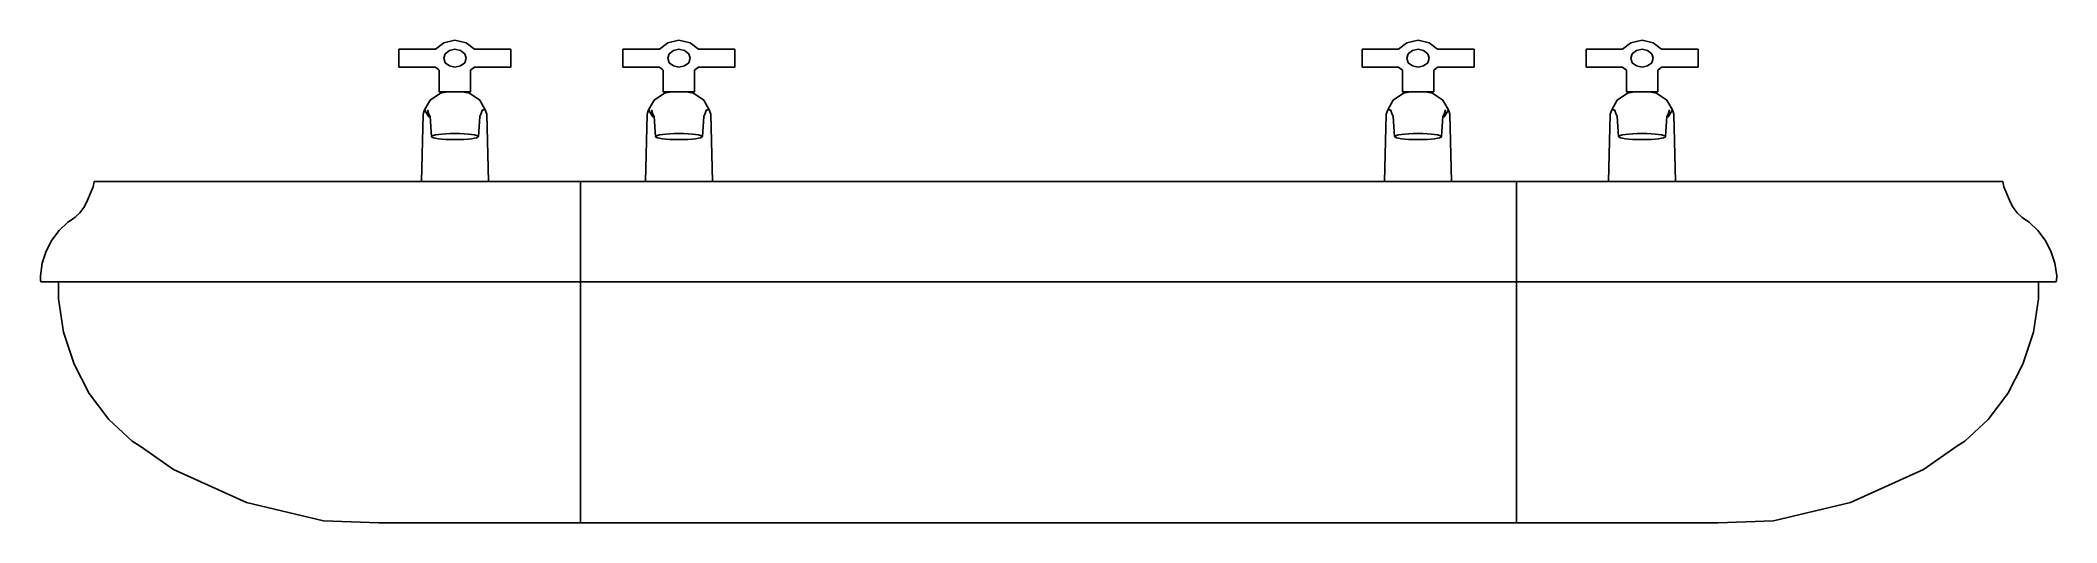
# Model space of a CAD drawing. Header units: millimetres. Extents: x -450 to 450, y 0 to 215.
import ezdxf

# ---------------------------------------------------------------- set-up
doc = ezdxf.new("R2010")
doc.units = ezdxf.units.MM
doc.layers.add('ceco.net 361', color=7, linetype='Continuous')

msp = doc.modelspace()

# ---------------------------------------------------------------- linework, layer by layer
at = {"layer": 'ceco.net 361', "linetype": 'Continuous'}
for p, q in [((-289.95, 211.41), (-289.95, 210.87)), ((-289.95, 211.41), (-273.61, 211.41)), ((-289.95, 210.87), (-289.95, 209.41)), ((-289.95, 209.41), (-289.95, 207.41)), ((-289.95, 207.41), (-289.95, 205.41)), ((-269.95, 214.34), (-273.61, 211.41)), ((-264.95, 215.41), (-269.95, 214.34)), ((-269.95, 207.41), (-269.28, 209.41)), ((-269.28, 205.41), (-269.95, 207.41)), ((-269.28, 209.41), (-267.45, 210.87)), ((-267.45, 210.87), (-264.95, 211.41)), ((-264.95, 215.41), (-259.95, 214.34)), ((-264.95, 211.41), (-262.45, 210.87)), ((-262.45, 210.87), (-260.62, 209.41)), ((-260.62, 209.41), (-259.95, 207.41)), ((-259.95, 207.41), (-260.62, 205.41)), ((-259.95, 214.34), (-256.29, 211.41)), ((-256.29, 211.41), (-239.95, 211.41)), ((-239.95, 211.41), (-239.95, 210.87)), ((-239.95, 210.87), (-239.95, 209.41)), ((-239.95, 209.41), (-239.95, 207.41)), ((-239.95, 207.41), (-239.95, 205.41)), ((-189.95, 211.4), (-189.95, 210.86)), ((-189.95, 211.4), (-173.61, 211.4)), ((-189.95, 210.86), (-189.95, 209.4)), ((-189.95, 209.4), (-189.95, 207.4)), ((-189.95, 207.4), (-189.95, 205.4)), ((-169.95, 214.33), (-173.61, 211.4)), ((-164.95, 215.4), (-169.95, 214.33)), ((-169.95, 207.4), (-169.28, 209.4)), ((-169.28, 205.4), (-169.95, 207.4)), ((-169.28, 209.4), (-167.45, 210.86)), ((-167.45, 210.86), (-164.95, 211.4)), ((-164.95, 215.4), (-159.95, 214.33)), ((-164.95, 211.4), (-162.45, 210.86)), ((-162.45, 210.86), (-160.62, 209.4)), ((-160.62, 209.4), (-159.95, 207.4)), ((-159.95, 207.4), (-160.62, 205.4)), ((-159.95, 214.33), (-156.29, 211.4)), ((-156.29, 211.4), (-139.95, 211.4)), ((-139.95, 211.4), (-139.95, 210.86)), ((-139.95, 210.86), (-139.95, 209.4)), ((-139.95, 209.4), (-139.95, 207.4)), ((-139.95, 207.4), (-139.95, 205.4)), ((139.95, 211.4), (139.95, 210.86)), ((156.29, 211.4), (139.95, 211.4)), ((139.95, 210.86), (139.95, 209.4)), ((139.95, 209.4), (139.95, 207.4)), ((139.95, 207.4), (139.95, 205.4)), ((159.95, 214.33), (156.29, 211.4)), ((164.95, 215.4), (159.95, 214.33)), ((160.62, 209.4), (159.95, 207.4)), ((159.95, 207.4), (160.62, 205.4)), ((162.45, 210.86), (160.62, 209.4)), ((164.95, 211.4), (162.45, 210.86)), ((164.95, 215.4), (169.95, 214.33)), ((167.45, 210.86), (164.95, 211.4)), ((169.28, 209.4), (167.45, 210.86)), ((169.95, 207.4), (169.28, 209.4)), ((169.28, 205.4), (169.95, 207.4)), ((169.95, 214.33), (173.61, 211.4)), ((189.95, 211.4), (173.61, 211.4)), ((189.95, 211.4), (189.95, 210.86)), ((189.95, 210.86), (189.95, 209.4)), ((189.95, 209.4), (189.95, 207.4)), ((189.95, 207.4), (189.95, 205.4)), ((239.95, 211.41), (239.95, 210.87)), ((256.29, 211.41), (239.95, 211.41)), ((239.95, 210.87), (239.95, 209.41)), ((239.95, 209.41), (239.95, 207.41)), ((239.95, 207.41), (239.95, 205.41)), ((259.95, 214.34), (256.29, 211.41)), ((264.95, 215.41), (259.95, 214.34)), ((260.62, 209.41), (259.95, 207.41)), ((259.95, 207.41), (260.62, 205.41)), ((262.45, 210.87), (260.62, 209.41)), ((264.95, 211.41), (262.45, 210.87)), ((264.95, 215.41), (269.95, 214.34)), ((267.45, 210.87), (264.95, 211.41)), ((269.28, 209.41), (267.45, 210.87)), ((269.95, 207.41), (269.28, 209.41)), ((269.28, 205.41), (269.95, 207.41)), ((269.95, 214.34), (273.61, 211.41)), ((289.95, 211.41), (273.61, 211.41)), ((289.95, 211.41), (289.95, 210.87)), ((289.95, 210.87), (289.95, 209.41)), ((289.95, 209.41), (289.95, 207.41)), ((289.95, 207.41), (289.95, 205.41)), ((-289.95, 205.41), (-289.95, 203.94)), ((-289.95, 203.94), (-289.95, 203.41)), ((-289.95, 203.41), (-273.61, 203.41)), ((-273.61, 203.41), (-271.95, 202.08)), ((-271.95, 192.41), (-271.95, 202.08)), ((-267.45, 203.94), (-269.28, 205.41)), ((-264.95, 203.41), (-267.45, 203.94)), ((-262.45, 203.94), (-264.95, 203.41)), ((-260.62, 205.41), (-262.45, 203.94)), ((-256.29, 203.41), (-257.95, 202.08)), ((-257.95, 192.41), (-257.95, 202.08)), ((-256.29, 203.41), (-239.95, 203.41)), ((-239.95, 205.41), (-239.95, 203.94)), ((-239.95, 203.94), (-239.95, 203.41)), ((-189.95, 205.4), (-189.95, 203.94)), ((-189.95, 203.94), (-189.95, 203.4)), ((-189.95, 203.4), (-173.61, 203.4)), ((-173.61, 203.4), (-171.95, 202.07)), ((-171.95, 192.4), (-171.95, 202.07)), ((-167.45, 203.94), (-169.28, 205.4)), ((-164.95, 203.4), (-167.45, 203.94)), ((-162.45, 203.94), (-164.95, 203.4)), ((-160.62, 205.4), (-162.45, 203.94)), ((-156.29, 203.4), (-157.95, 202.07)), ((-157.95, 192.4), (-157.95, 202.07)), ((-156.29, 203.4), (-139.95, 203.4)), ((-139.95, 205.4), (-139.95, 203.94)), ((-139.95, 203.94), (-139.95, 203.4)), ((139.95, 205.4), (139.95, 203.94)), ((139.95, 203.94), (139.95, 203.4)), ((156.29, 203.4), (139.95, 203.4)), ((156.29, 203.4), (157.95, 202.07)), ((157.95, 192.4), (157.95, 202.07)), ((160.62, 205.4), (162.45, 203.94)), ((162.45, 203.94), (164.95, 203.4)), ((164.95, 203.4), (167.45, 203.94)), ((167.45, 203.94), (169.28, 205.4)), ((173.61, 203.4), (171.95, 202.07)), ((171.95, 192.4), (171.95, 202.07)), ((189.95, 203.4), (173.61, 203.4)), ((189.95, 205.4), (189.95, 203.94)), ((189.95, 203.94), (189.95, 203.4)), ((239.95, 205.41), (239.95, 203.94)), ((239.95, 203.94), (239.95, 203.41)), ((256.29, 203.41), (239.95, 203.41)), ((256.29, 203.41), (257.95, 202.08)), ((257.95, 192.41), (257.95, 202.08)), ((260.62, 205.41), (262.45, 203.94)), ((262.45, 203.94), (264.95, 203.41)), ((264.95, 203.41), (267.45, 203.94)), ((267.45, 203.94), (269.28, 205.41)), ((273.61, 203.41), (271.95, 202.08)), ((271.95, 192.41), (271.95, 202.08)), ((289.95, 203.41), (273.61, 203.41)), ((289.95, 205.41), (289.95, 203.94)), ((289.95, 203.94), (289.95, 203.41)), ((-271.38, 191.83), (-276.09, 188.69)), ((-271.95, 192.41), (-271.01, 192.41)), ((-268.16, 192.41), (-271.38, 191.83)), ((-271.01, 192.41), (-268.45, 192.41)), ((-268.45, 192.41), (-267.87, 192.41)), ((-262.03, 192.41), (-261.45, 192.41)), ((-258.52, 191.83), (-261.74, 192.41)), ((-261.45, 192.41), (-258.89, 192.41)), ((-258.89, 192.41), (-257.95, 192.41)), ((-253.81, 188.69), (-258.52, 191.83)), ((-171.38, 191.83), (-176.09, 188.69)), ((-171.95, 192.4), (-171.01, 192.4)), ((-168.16, 192.4), (-171.38, 191.83)), ((-171.01, 192.4), (-168.45, 192.4)), ((-168.45, 192.4), (-167.87, 192.4)), ((-162.03, 192.4), (-161.45, 192.4)), ((-158.52, 191.83), (-161.74, 192.4)), ((-161.45, 192.4), (-158.89, 192.4)), ((-158.89, 192.4), (-157.95, 192.4)), ((-153.81, 188.69), (-158.52, 191.83)), ((153.81, 188.69), (158.52, 191.83)), ((158.89, 192.4), (157.95, 192.4)), ((158.52, 191.83), (161.74, 192.4)), ((161.45, 192.4), (158.89, 192.4)), ((162.03, 192.4), (161.45, 192.4)), ((168.45, 192.4), (167.87, 192.4)), ((168.16, 192.4), (171.38, 191.83)), ((171.01, 192.4), (168.45, 192.4)), ((171.95, 192.4), (171.01, 192.4)), ((171.38, 191.83), (176.09, 188.69)), ((253.81, 188.69), (258.52, 191.83)), ((258.89, 192.41), (257.95, 192.41)), ((258.52, 191.83), (261.74, 192.41)), ((261.45, 192.41), (258.89, 192.41)), ((262.03, 192.41), (261.45, 192.41)), ((268.45, 192.41), (267.87, 192.41)), ((268.16, 192.41), (271.38, 191.83)), ((271.01, 192.41), (268.45, 192.41)), ((271.95, 192.41), (271.01, 192.41)), ((271.38, 191.83), (276.09, 188.69)), ((-279.95, 152.41), (-279.2, 182.41)), ((-279.2, 182.41), (-278.49, 184.41)), ((-276.67, 187.6), (-278.49, 184.41)), ((-278.49, 184.41), (-276.67, 181.22)), ((-277.17, 184.41), (-276.56, 182.41)), ((-276.67, 187.6), (-276.09, 188.69)), ((-276.67, 181.22), (-276.47, 181.12)), ((-276.56, 182.41), (-275.97, 181.38)), ((-276.56, 182.41), (-275.98, 181.41)), ((-275.98, 181.41), (-275.42, 172.41)), ((-253.92, 181.41), (-254.47, 172.41)), ((-253.34, 182.41), (-253.92, 181.41)), ((-251.41, 184.41), (-253.81, 188.69)), ((-252.73, 184.41), (-253.34, 182.41)), ((-252.09, 184.41), (-252.73, 184.41)), ((-251.41, 184.41), (-252.09, 184.41)), ((-250.7, 182.41), (-251.41, 184.41)), ((-249.95, 152.41), (-250.7, 182.41)), ((-179.95, 152.4), (-179.2, 182.4)), ((-179.2, 182.4), (-178.49, 184.4)), ((-176.67, 187.59), (-178.49, 184.4)), ((-178.49, 184.4), (-176.67, 181.21)), ((-177.17, 184.4), (-176.56, 182.4)), ((-176.67, 187.59), (-176.09, 188.69)), ((-176.67, 181.21), (-176.47, 181.11)), ((-176.56, 182.4), (-175.97, 181.38)), ((-176.56, 182.4), (-175.98, 181.4)), ((-175.98, 181.4), (-175.42, 172.4)), ((-153.92, 181.4), (-154.47, 172.4)), ((-153.34, 182.4), (-153.92, 181.4)), ((-151.41, 184.4), (-153.81, 188.69)), ((-152.73, 184.4), (-153.34, 182.4)), ((-152.09, 184.4), (-152.73, 184.4)), ((-151.41, 184.4), (-152.09, 184.4)), ((-150.7, 182.4), (-151.41, 184.4)), ((-149.95, 152.4), (-150.7, 182.4)), ((149.95, 152.4), (150.7, 182.4)), ((150.7, 182.4), (151.41, 184.4)), ((151.41, 184.4), (153.81, 188.69)), ((151.41, 184.4), (152.09, 184.4)), ((152.09, 184.4), (152.73, 184.4)), ((152.73, 184.4), (153.34, 182.4)), ((153.34, 182.4), (153.92, 181.4)), ((153.92, 181.4), (154.47, 172.4)), ((175.98, 181.4), (175.42, 172.4)), ((176.56, 182.4), (175.97, 181.38)), ((176.56, 182.4), (175.98, 181.4)), ((176.67, 187.59), (176.09, 188.69)), ((176.67, 181.21), (176.47, 181.11)), ((177.17, 184.4), (176.56, 182.4)), ((176.67, 187.59), (178.49, 184.4)), ((178.49, 184.4), (176.67, 181.21)), ((179.2, 182.4), (178.49, 184.4)), ((179.95, 152.4), (179.2, 182.4)), ((249.95, 152.41), (250.7, 182.41)), ((250.7, 182.41), (251.41, 184.41)), ((251.41, 184.41), (253.81, 188.69)), ((251.41, 184.41), (252.09, 184.41)), ((252.09, 184.41), (252.73, 184.41)), ((252.73, 184.41), (253.34, 182.41)), ((253.34, 182.41), (253.92, 181.41)), ((253.92, 181.41), (254.47, 172.41)), ((275.98, 181.41), (275.42, 172.41)), ((276.56, 182.41), (275.97, 181.38)), ((276.56, 182.41), (275.98, 181.41)), ((276.67, 187.6), (276.09, 188.69)), ((276.67, 181.22), (276.47, 181.12)), ((277.17, 184.41), (276.56, 182.41)), ((276.67, 187.6), (278.49, 184.41)), ((278.49, 184.41), (276.67, 181.22)), ((279.2, 182.41), (278.49, 184.41)), ((279.95, 152.41), (279.2, 182.41)), ((-426.39, 150.03), (-429.5, 142.96)), ((-425.94, 152.34), (-426.39, 150.03)), ((-425.88, 152.4), (-425.94, 152.34)), ((-425.88, 152.4), (-421.82, 152.4)), ((-421.82, 152.4), (-409.9, 152.4)), ((-409.9, 152.4), (-390.89, 152.4)), ((-390.89, 152.4), (-365.99, 152.4)), ((-365.99, 152.4), (-290.6, 152.4)), ((-290.6, 152.4), (-208.92, 152.4)), ((-208.92, 152.4), (208.92, 152.4)), ((-208.92, 152.31), (-208.92, 150.01)), ((-208.92, 150.01), (-208.92, 142.94)), ((290.6, 152.4), (208.92, 152.4)), ((208.92, 152.31), (208.92, 150.01)), ((208.92, 150.01), (208.92, 142.94)), ((290.6, 152.4), (365.99, 152.4)), ((365.99, 152.4), (390.89, 152.4)), ((365.99, 152.4), (365.99, 152.4)), ((390.89, 152.4), (409.9, 152.4)), ((409.9, 152.4), (421.82, 152.4)), ((421.82, 152.4), (425.88, 152.4)), ((425.94, 152.34), (425.88, 152.4)), ((426.39, 150.03), (425.94, 152.34)), ((429.5, 142.96), (426.39, 150.03)), ((-435.62, 135.6), (-437.82, 134.17)), ((-434.45, 136.37), (-435.62, 135.6)), ((-432.37, 138.34), (-434.45, 136.37)), ((-430.63, 140.68), (-432.37, 138.34)), ((-429.5, 142.96), (-430.63, 140.68)), ((-208.92, 142.94), (-208.92, 140.67)), ((-208.92, 140.67), (-208.92, 138.32)), ((-208.92, 138.32), (-208.92, 136.36)), ((-208.92, 136.36), (-208.92, 135.59)), ((-208.92, 135.59), (-208.92, 134.16)), ((208.92, 142.94), (208.92, 121.18)), ((430.63, 140.68), (429.5, 142.96)), ((432.37, 138.34), (430.63, 140.68)), ((434.45, 136.37), (432.37, 138.34)), ((435.62, 135.6), (434.45, 136.37)), ((437.82, 134.17), (435.62, 135.6)), ((-444.95, 126.13), (-447.47, 121.19)), ((-441.7, 130.5), (-444.95, 126.13)), ((-437.82, 134.17), (-441.7, 130.5)), ((-208.92, 134.16), (-208.92, 130.48)), ((-208.92, 130.48), (-208.92, 126.11)), ((-208.92, 126.11), (-208.92, 121.18)), ((441.7, 130.5), (437.82, 134.17)), ((444.95, 126.13), (441.7, 130.5)), ((447.47, 121.19), (444.95, 126.13)), ((-447.47, 121.19), (-449.19, 115.85)), ((-208.92, 121.18), (-208.92, 115.83)), ((208.92, 121.18), (208.92, 115.83)), ((449.19, 115.85), (447.47, 121.19)), ((-449.19, 115.85), (-450.04, 110.25)), ((-450.04, 110.25), (-450.03, 108.07)), ((-208.92, 115.83), (-208.92, 110.24)), ((-208.92, 110.24), (-208.92, 107.67)), ((208.92, 115.83), (208.92, 110.24)), ((208.92, 110.24), (208.92, 107.67)), ((450.05, 110.25), (449.19, 115.85)), ((450.03, 108.07), (450.05, 110.25)), ((-449.53, 107.58), (-445.16, 107.58)), ((-445.16, 107.58), (-430.98, 107.58)), ((-442, 107.58), (-442, 100.01)), ((-442, 100.01), (-439.64, 85.08)), ((-430.98, 107.58), (-408.35, 107.58)), ((-408.35, 107.58), (-378.73, 107.58)), ((-378.73, 107.58), (-297.22, 107.58)), ((-297.22, 107.58), (-208.92, 107.58)), ((-208.92, 107.67), (-208.92, 107.58)), ((-208.92, 107.58), (-208.92, 100)), ((-208.92, 107.58), (208.92, 107.58)), ((-208.92, 100), (-208.92, 85.07)), ((208.92, 107.67), (208.92, 107.58)), ((208.92, 107.58), (297.22, 107.58)), ((208.92, 107.58), (208.92, 100)), ((208.92, 100), (208.92, 85.07)), ((297.22, 107.58), (378.73, 107.58)), ((378.73, 107.58), (408.35, 107.58)), ((408.35, 107.58), (430.98, 107.58)), ((430.98, 107.58), (445.16, 107.58)), ((439.64, 85.08), (442, 100.01)), ((442, 100.01), (442, 107.58)), ((445.16, 107.58), (449.53, 107.58)), ((-439.64, 85.08), (-434.99, 70.83)), ((-208.92, 85.07), (-208.92, 70.82)), ((208.92, 85.07), (208.92, 70.82)), ((434.99, 70.83), (439.64, 85.08)), ((-434.99, 70.83), (-428.19, 57.7)), ((-208.92, 70.82), (-208.92, 57.7)), ((208.92, 70.82), (208.92, 57.7)), ((428.19, 57.7), (434.99, 70.83)), ((-428.19, 57.7), (-419.46, 46.09)), ((-208.92, 57.7), (-208.92, 46.08)), ((208.92, 57.7), (208.92, 46.08)), ((419.46, 46.09), (428.19, 57.7)), ((-419.46, 46.09), (-409.05, 36.34)), ((-208.92, 46.08), (-208.92, 36.34)), ((208.92, 46.08), (208.92, 36.34)), ((409.05, 36.34), (419.46, 46.09)), ((-409.05, 36.34), (-405.53, 34.14)), ((-208.92, 36.34), (-208.92, 34.14)), ((208.92, 36.34), (208.92, 34.14)), ((405.53, 34.14), (409.05, 36.34)), ((-405.53, 34.14), (-390.64, 23.74)), ((-208.92, 34.14), (-208.92, 23.74)), ((208.92, 34.14), (208.92, 23.74)), ((390.64, 23.74), (405.53, 34.14)), ((-390.64, 23.74), (-358.05, 9.02)), ((-208.92, 23.74), (-208.92, 9.02)), ((208.92, 23.74), (208.92, 9.02)), ((358.05, 9.02), (390.64, 23.74)), ((-358.05, 9.02), (-323.67, 0.84)), ((-208.92, 9.02), (-208.92, 0.84)), ((208.92, 9.02), (208.92, 0.84)), ((323.67, 0.84), (358.05, 9.02)), ((-323.67, 0.84), (-298.95, 0)), ((-298.95, 0), (-298.92, 0)), ((-298.92, 0), (-255.72, 0)), ((-255.72, 0), (-208.92, 0)), ((-208.92, 0.84), (-208.92, 0)), ((-208.92, 0), (208.92, 0)), ((208.92, 0.84), (208.92, 0)), ((208.92, 0), (255.72, 0)), ((255.72, 0), (298.92, 0)), ((298.92, 0), (298.95, 0)), ((298.95, 0), (323.67, 0.84))]:
    msp.add_line(p, q, dxfattribs=at)
at = {"layer": 'ceco.net 361'}
for p, q in [((-271.95, 192.41), (-257.95, 192.41)), ((-171.95, 192.4), (-157.95, 192.4)), ((171.95, 192.4), (157.95, 192.4)), ((271.95, 192.41), (257.95, 192.41))]:
    msp.add_line(p, q, dxfattribs=at)
at = {"layer": 'ceco.net 361', "linetype": 'Continuous'}
for centre, start, end in [((-449.53, 108.08), 180.29406, 270), ((449.53, 108.08), 270, 359.70594)]:
    msp.add_arc(centre, 0.5, start, end, dxfattribs=at)
at = {"layer": 'ceco.net 361'}
for centre in [(-264.95, 172.41), (-164.95, 172.4)]:
    msp.add_ellipse(centre, major_axis=(-10.48, 0), ratio=0.129153, dxfattribs=at)
at = {"layer": 'ceco.net 361', "extrusion": (0, 0, -1)}
for centre in [(164.95, 172.4), (264.95, 172.41)]:
    msp.add_ellipse(centre, major_axis=(10.48, 0), ratio=0.129153, dxfattribs=at)

doc.saveas('drawing.dxf')
